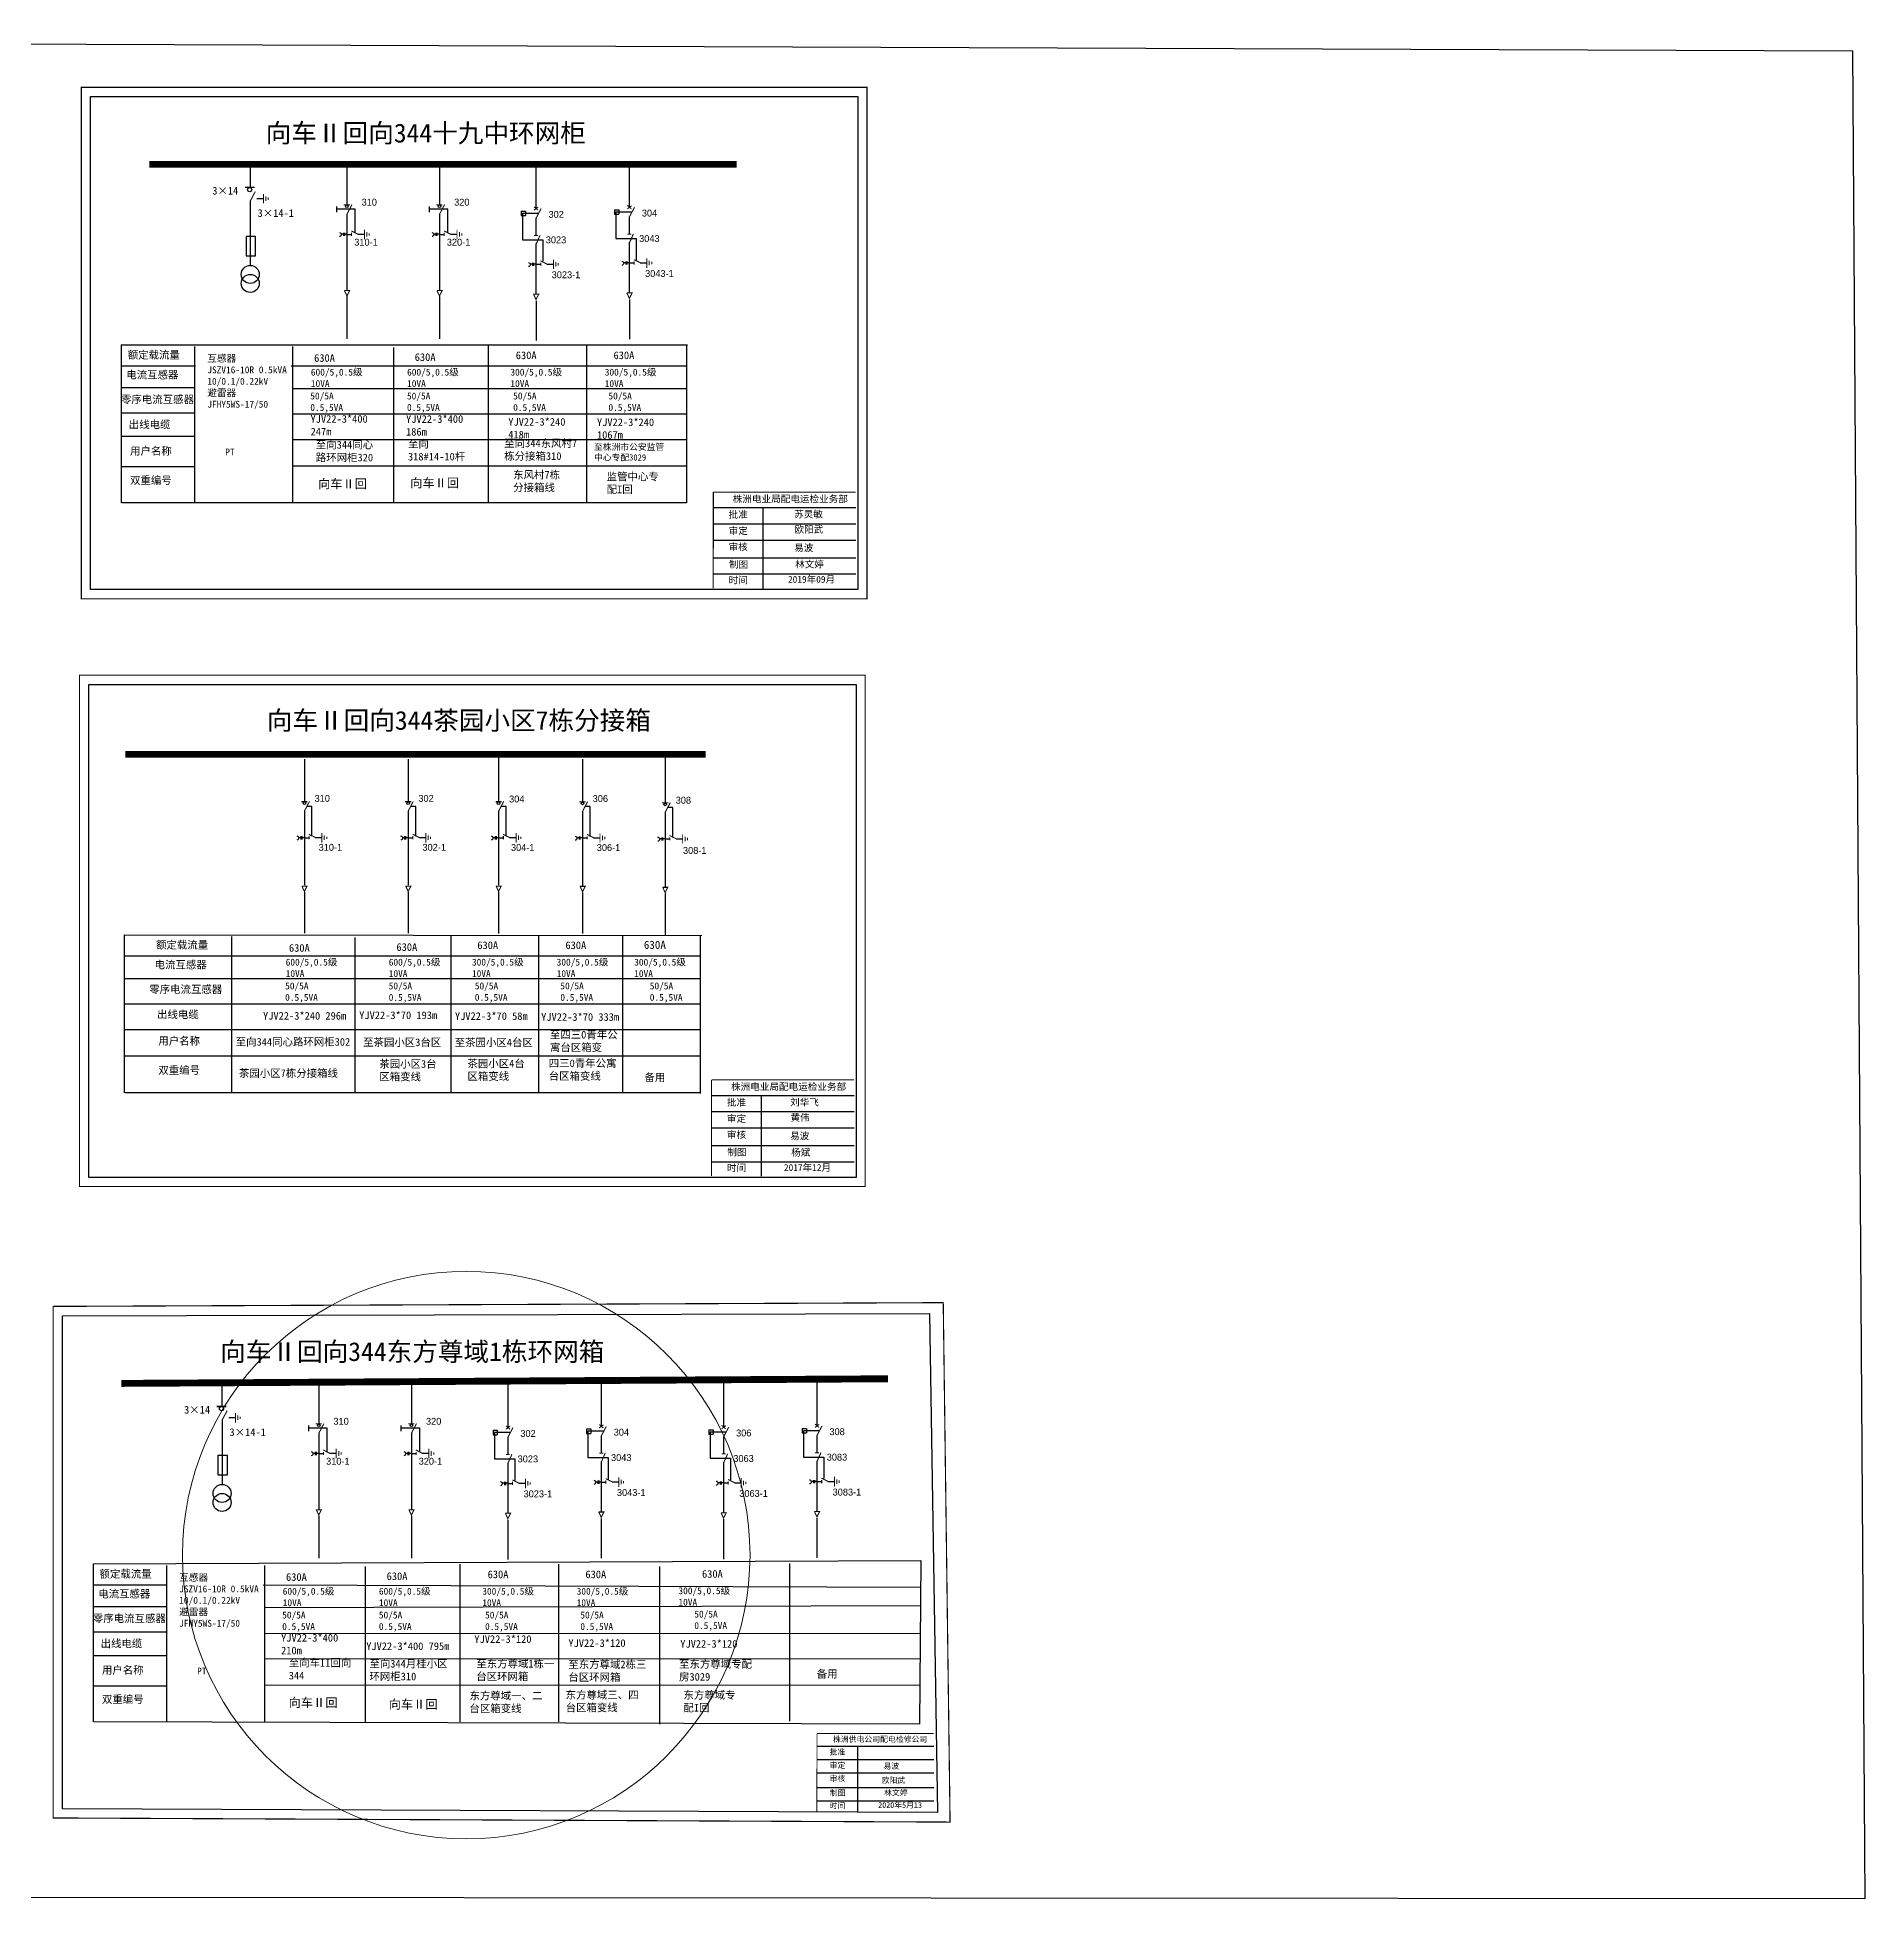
# Model space of a CAD drawing. Extents: x -194 to 379, y -192 to 105.
# Drawn here: x 87.2 to 379.1, y -192.3 to 105.1 of the extents above; entities that cross this region are included whole.
import ezdxf

# ---------------------------------------------------------------- set-up
doc = ezdxf.new("R2010")
doc.units = 0
doc.header["$LTSCALE"] = 0.774411
doc.linetypes.add('ACAD_ISO02W100', pattern=[15, 12, -3])
doc.linetypes.add('CENTER', pattern=[50.8, 31.75, -6.35, 6.35, -6.35])
doc.layers.get('0').update_dxf_attribs({"linetype": 'CONTINUOUS'})
doc.layers.add('2', color=7, linetype='CONTINUOUS')
doc.styles.add('hztxt_txtstyle_0.00_0_0', font='simkai.ttf')
doc.styles.add('hztxt_txtstyle_1.80_0_0', font='', dxfattribs={"height": 1.8, "bigfont": 'hztxt.shx'})
doc.styles.add('hztxt_txtstyle_2.70_0_0', font='simkai.ttf', dxfattribs={"height": 2.7})
doc.styles.add('KaiTi_txtstyle_1.00_0_0', font='simkai.ttf', dxfattribs={"height": 1})
doc.styles.add('KaiTi_txtstyle_1.22_0_0', font='simkai.ttf', dxfattribs={"height": 1.220356})
doc.styles.add('SimSun_txtstyle_1.09_0_0', font='', dxfattribs={"height": 1.0944})
doc.styles.add('SimSun_txtstyle_3.00_0_0', font='', dxfattribs={"height": 3})
doc.styles.get("Standard").update_dxf_attribs({"font": '', "height": 2.5})
doc.styles.add('字体', font='', dxfattribs={"height": 2.5})
doc.styles.get('hztxt_txtstyle_1.80_0_0').set_extended_font_data('hztxt')
doc.styles.get('SimSun_txtstyle_1.09_0_0').set_extended_font_data('SimSun')
doc.styles.get('SimSun_txtstyle_3.00_0_0').set_extended_font_data('SimSun')
doc.styles.get('Standard').set_extended_font_data('SimSun')
doc.styles.get('字体').set_extended_font_data('SimSun')

# ---------------------------------------------------------------- blocks, each defined once
blk = doc.blocks.new('JD')
for points in [[(-2, 0.2), (-2, -0.2), (2, 0.2), (2, -0.2)], [(1, -1.2), (1, -0.8), (-1, -1.2), (-1, -0.8)], [(-0.5, -1.8), (-0.5, -2.2), (0.5, -1.8), (0.5, -2.2)]]:
    blk.add_trace(points)

msp = doc.modelspace()

# ---------------------------------------------------------------- linework, layer by layer
for p, q in [((-194.22, 105.09), (377.11, 102.92)), ((377.11, 102.92), (379.07, -192.26)), ((121.17, 84.78), (121.17, 81.16)), ((136.64, 85.07), (136.64, 78.34)), ((151.43, 85.07), (151.43, 78.34)), ((166.84, 84.76), (166.84, 77.7)), ((181.75, 84.97), (181.75, 77.91)), ((121.19, 78.92), (121.19, 68.66)), ((122.27, 79.33), (123.31, 79.33)), ((164.5, 77.32), (165.16, 77.32)), ((164.5, 77.32), (164.5, 76.59)), ((165.16, 77.32), (165.16, 76.59)), ((179.41, 77.53), (180.07, 77.53)), ((179.41, 77.53), (179.41, 76.8)), ((180.07, 77.53), (180.07, 76.8)), ((136.64, 76.84), (136.64, 64.63)), ((151.43, 76.84), (151.43, 64.63)), ((164.5, 76.59), (165.16, 76.59)), ((166.84, 76.2), (166.84, 73.48)), ((179.41, 76.8), (180.07, 76.8)), ((181.75, 76.41), (181.75, 73.69)), ((136.64, 73.6), (137.4, 73.6)), ((138.39, 73.62), (139.43, 73.62)), ((151.43, 73.6), (152.19, 73.6)), ((153.18, 73.62), (154.22, 73.62)), ((166.84, 72.12), (166.84, 64.08)), ((181.75, 72.33), (181.75, 64.29)), ((166.84, 68.82), (167.6, 68.82)), ((168.59, 68.84), (169.63, 68.84)), ((181.75, 69.03), (182.51, 69.03)), ((183.51, 69.05), (184.54, 69.05)), ((112.44, 52.57), (100.66, 52.57)), ((112.39, 49.11), (100.62, 49.11)), ((112.39, 45.02), (100.62, 45.02)), ((112.35, 41.29), (100.57, 41.29)), ((112.39, 36.44), (100.62, 36.44)), ((129.85, -10.21), (129.85, -17)), ((146.43, -10.21), (146.43, -17)), ((160.87, -9.5), (160.87, -17)), ((174.27, -10.25), (174.27, -17.03)), ((187.47, -9.7), (187.47, -17.19)), ((129.85, -18.5), (129.85, -30.37)), ((146.43, -18.5), (146.43, -30.37)), ((160.87, -18.5), (160.87, -30.37)), ((174.27, -18.53), (174.27, -30.4)), ((187.47, -18.69), (187.47, -30.56)), ((129.85, -22.77), (130.61, -22.77)), ((131.6, -22.75), (132.64, -22.75)), ((146.43, -22.77), (147.19, -22.77)), ((148.18, -22.75), (149.22, -22.75)), ((160.87, -22.77), (161.63, -22.77)), ((162.62, -22.75), (163.65, -22.75)), ((174.27, -22.81), (175.03, -22.81)), ((176.02, -22.79), (177.06, -22.79)), ((187.47, -22.97), (188.23, -22.97)), ((189.22, -22.95), (190.26, -22.95)), ((116.68, -109.94), (116.68, -113.56)), ((132.15, -109.66), (132.15, -116.38)), ((146.94, -109.66), (146.94, -116.38)), ((162.35, -109.96), (162.35, -117.02)), ((177.26, -109.76), (177.26, -116.81)), ((196.8, -109.89), (196.8, -116.95)), ((211.71, -109.68), (211.71, -116.74)), ((116.7, -115.8), (116.7, -126.06)), ((117.78, -115.39), (118.81, -115.39)), ((132.15, -117.88), (132.15, -130.09)), ((146.94, -117.88), (146.94, -130.09)), ((160.01, -117.4), (160.66, -117.4)), ((160.01, -117.4), (160.01, -118.14)), ((160.01, -118.14), (160.66, -118.14)), ((160.66, -117.4), (160.66, -118.14)), ((162.35, -118.52), (162.35, -121.24)), ((174.92, -117.2), (175.58, -117.2)), ((174.92, -117.2), (174.92, -117.93)), ((174.92, -117.93), (175.58, -117.93)), ((175.58, -117.2), (175.58, -117.93)), ((177.26, -118.31), (177.26, -121.03)), ((194.46, -117.33), (195.12, -117.33)), ((194.46, -117.33), (194.46, -118.06)), ((194.46, -118.06), (195.12, -118.06)), ((195.12, -117.33), (195.12, -118.06)), ((196.8, -118.45), (196.8, -121.17)), ((209.37, -117.12), (209.37, -117.85)), ((209.37, -117.12), (210.03, -117.12)), ((209.37, -117.85), (210.03, -117.85)), ((210.03, -117.12), (210.03, -117.85)), ((211.71, -118.24), (211.71, -120.96)), ((132.15, -121.12), (132.91, -121.12)), ((133.9, -121.1), (134.94, -121.1)), ((146.94, -121.12), (147.7, -121.12)), ((148.69, -121.1), (149.72, -121.1)), ((162.35, -122.6), (162.35, -130.64)), ((177.26, -122.4), (177.26, -130.43)), ((196.8, -122.53), (196.8, -130.57)), ((211.71, -122.32), (211.71, -130.36)), ((162.35, -125.91), (163.11, -125.91)), ((164.1, -125.88), (165.14, -125.88)), ((177.26, -125.7), (178.02, -125.7)), ((179.01, -125.68), (180.05, -125.68)), ((196.8, -125.83), (197.56, -125.83)), ((198.55, -125.81), (199.59, -125.81)), ((211.71, -125.62), (212.47, -125.62)), ((213.47, -125.6), (214.5, -125.6)), ((107.95, -142.15), (96.17, -142.15)), ((107.9, -145.61), (96.13, -145.61)), ((107.9, -149.7), (96.13, -149.7)), ((107.86, -153.43), (96.08, -153.43)), ((107.9, -158.28), (96.12, -158.28)), ((379.07, -192.26), (-194.22, -191.91))]:
    msp.add_line(p, q)
at = {"linetype": 'ACAD_ISO02W100'}
for p, q in [((167.17, 76.94), (164.71, 76.94)), ((164.71, 76.94), (164.71, 72.75)), ((182.08, 77.15), (179.62, 77.15)), ((179.62, 77.15), (179.62, 72.95)), ((164.71, 72.75), (167.96, 72.75)), ((167.96, 72.75), (167.96, 69.29)), ((179.62, 72.95), (182.87, 72.95)), ((182.87, 72.95), (182.87, 69.5)), ((162.68, -117.79), (160.22, -117.79)), ((160.22, -117.79), (160.22, -121.98)), ((177.59, -117.58), (175.13, -117.58)), ((175.13, -117.58), (175.13, -121.77)), ((194.67, -117.71), (194.67, -121.9)), ((197.13, -117.71), (194.67, -117.71)), ((209.58, -117.5), (209.58, -121.7)), ((212.04, -117.5), (209.58, -117.5)), ((175.13, -121.77), (178.38, -121.77)), ((178.38, -121.77), (178.38, -125.23)), ((194.67, -121.9), (197.92, -121.9)), ((197.92, -121.9), (197.92, -125.36)), ((209.58, -121.7), (212.83, -121.7)), ((212.83, -121.7), (212.83, -125.15)), ((160.22, -121.98), (163.47, -121.98)), ((163.47, -121.98), (163.47, -125.43))]:
    msp.add_line(p, q, dxfattribs=at)
at = {"linetype": 'CENTER'}
for p, q in [((136.65, 63.65), (136.65, 56.9)), ((151.43, 63.65), (151.43, 56.9)), ((166.85, 63), (166.85, 56.66)), ((181.76, 63.21), (181.76, 56.87)), ((129.85, -31.49), (129.85, -38.02)), ((146.43, -31.49), (146.43, -38.02)), ((160.87, -31.49), (160.87, -38.09)), ((174.28, -31.53), (174.28, -38.06)), ((187.48, -31.69), (187.48, -38.29)), ((132.15, -131.08), (132.15, -137.83)), ((146.94, -131.08), (146.94, -137.83)), ((162.35, -131.72), (162.35, -138.06)), ((177.27, -131.51), (177.27, -137.85)), ((196.8, -131.65), (196.8, -137.99)), ((211.72, -131.44), (211.72, -137.78))]:
    msp.add_line(p, q, dxfattribs=at)
at = {"linetype": 'Continuous'}
for p, q in [((100.59, 55.96), (191.03, 55.96)), ((100.64, 30.72), (100.64, 55.96)), ((112.33, 55.69), (112.33, 30.73)), ((127.96, 55.69), (127.96, 30.73)), ((144.07, 55.52), (144.07, 30.74)), ((159.19, 55.91), (159.19, 30.73)), ((174.92, 55.91), (174.92, 30.73)), ((190.86, 55.89), (190.86, 30.71)), ((127.77, 52.59), (190.86, 52.59)), ((127.96, 48.96), (190.86, 48.96)), ((127.96, 44.91), (190.86, 44.91)), ((127.96, 40.81), (190.86, 40.81)), ((127.96, 36.64), (190.86, 36.64)), ((190.86, 30.72), (100.72, 30.72)), ((101.11, -38.27), (193.31, -38.37)), ((101.15, -63.51), (101.15, -38.27)), ((118.2, -38.55), (118.2, -63.51)), ((153.27, -38.32), (153.27, -63.5)), ((167.24, -38.32), (167.24, -63.5)), ((180.66, -38.34), (180.66, -63.52)), ((193.05, -38.42), (193.05, -63.61)), ((137.92, -38.71), (137.92, -63.49)), ((101.15, -41.64), (193.05, -41.64)), ((101.15, -45.27), (193.05, -45.27)), ((101.15, -49.32), (193.05, -49.32)), ((101.15, -53.42), (193.05, -53.42)), ((101.15, -57.6), (193.05, -57.6)), ((193.05, -63.51), (101.23, -63.51)), ((96.1, -138.76), (228.33, -138.25)), ((96.15, -164), (96.15, -138.76)), ((107.84, -139.03), (107.84, -163.99)), ((123.47, -139.03), (123.47, -163.99)), ((139.58, -139.2), (139.58, -163.98)), ((154.69, -138.81), (154.69, -163.99)), ((170.42, -138.81), (170.42, -163.99)), ((186.55, -139.18), (186.55, -164.36)), ((207.33, -138.73), (207.33, -163.91)), ((228.33, -138.25), (228.11, -164.39)), ((123.28, -142.13), (228.3, -142.5)), ((123.47, -145.76), (228.27, -145.4)), ((123.47, -149.81), (228.23, -149.87)), ((123.47, -153.91), (228.2, -153.89)), ((123.47, -158.08), (228.16, -158.14)), ((228.11, -164.39), (96.23, -164))]:
    msp.add_line(p, q, dxfattribs=at)
at = {"color": 7, "linetype": 'Continuous'}
for p, q in [((195.17, 29.95), (217.92, 29.95)), ((203.06, 29.95), (203.06, 17.02)), ((195.17, 27.36), (217.92, 27.36)), ((195.17, 24.76), (217.92, 24.76)), ((195.17, 21.94), (217.92, 21.94)), ((195.17, 19.35), (217.92, 19.35)), ((194.89, -63.93), (217.64, -63.93)), ((202.79, -63.93), (202.79, -76.86)), ((194.89, -66.52), (217.64, -66.52)), ((194.89, -69.11), (217.64, -69.11)), ((194.89, -71.94), (217.64, -71.94)), ((194.89, -74.53), (217.64, -74.53)), ((211.73, -167.9), (230.37, -167.9)), ((218.2, -167.9), (218.2, -178.5)), ((211.73, -170.03), (230.37, -170.03)), ((211.73, -172.15), (230.37, -172.15)), ((211.73, -174.47), (230.37, -174.47)), ((211.73, -176.59), (230.37, -176.59))]:
    msp.add_line(p, q, dxfattribs=at)
at = {"color": 7, "linetype": 'Continuous', "const_width": 0.182}
for points in [[(94.23, 97.08), (219.71, 97.08), (219.71, 15.38), (94.23, 15.38)], [(93.95, 3.2), (219.43, 3.2), (219.43, -78.5), (93.95, -78.5)], [(89.73, -97.64), (231.89, -97.04), (232.98, -180.01), (89.73, -179.35)]]:
    msp.add_lwpolyline(points, close=True, dxfattribs=at)
at = {"color": 7, "linetype": 'Continuous'}
for points in [[(95.7, 95.6), (218.23, 95.6), (218.23, 16.85), (95.7, 16.85)], [(95.43, 1.72), (217.96, 1.72), (217.96, -77.03), (95.43, -77.03)], [(91.21, -99.12), (229.72, -98.77), (230.99, -178.48), (91.21, -177.87)]]:
    msp.add_lwpolyline(points, close=True, dxfattribs=at)
for points, const_width in [([(105.1, 84.78), (198.91, 84.78)], 1.1), ([(120.35, 81.11), (121.89, 81.11)], 0.261), ([(121.19, 78.88), (122.01, 80.44)], 0.165), ([(136.15, 78.32), (137.13, 78.32)], 0.165), ([(136.64, 76.8), (137.46, 78.36)], 0.165), ([(150.94, 78.32), (151.91, 78.32)], 0.165), ([(151.43, 76.8), (152.25, 78.36)], 0.165), ([(166.53, 78), (167.18, 77.47)], 0.165), ([(166.53, 77.45), (167.2, 77.96)], 0.165), ([(166.84, 76.16), (167.67, 77.72)], 0.165), ([(181.45, 78.21), (182.09, 77.67)], 0.165), ([(181.44, 77.66), (182.11, 78.16)], 0.165), ([(181.75, 76.37), (182.58, 77.93)], 0.165), ([(137.36, 74.15), (138.46, 73.6)], 0.165), ([(137.4, 73.86), (137.4, 73.35)], 0.165), ([(152.15, 74.15), (153.24, 73.6)], 0.165), ([(152.19, 73.86), (152.19, 73.35)], 0.165), ([(166.55, 73.44), (167.16, 73.44)], 0.165), ([(166.81, 71.92), (167.5, 73.47)], 0.165), ([(181.46, 73.64), (182.07, 73.64)], 0.165), ([(181.72, 72.12), (182.41, 73.68)], 0.165), ([(167.56, 69.37), (168.66, 68.82)], 0.165), ([(167.6, 69.07), (167.6, 68.56)], 0.165), ([(182.47, 69.57), (183.57, 69.03)], 0.165), ([(182.51, 69.28), (182.51, 68.77)], 0.165), ([(136.24, 64.61), (137.07, 64.61), (136.65, 63.76), (136.25, 64.62)], 0.165), ([(151.02, 64.61), (151.86, 64.61), (151.43, 63.76), (151.03, 64.62)], 0.165), ([(166.44, 64.03), (167.28, 64.03), (166.85, 63.18), (166.45, 64.05)], 0.165), ([(181.35, 64.24), (182.19, 64.24), (181.76, 63.39), (181.36, 64.25)], 0.165), ([(101.24, -9.46), (193.96, -9.46)], 1.1), ([(129.36, -17.02), (130.34, -17.02)], 0.165), ([(129.85, -18.54), (130.67, -16.98)], 0.165), ([(145.94, -17.02), (146.91, -17.02)], 0.165), ([(146.43, -18.54), (147.25, -16.98)], 0.165), ([(160.38, -17.02), (161.35, -17.02)], 0.165), ([(160.87, -18.54), (161.69, -16.98)], 0.165), ([(173.79, -17.05), (174.76, -17.05)], 0.165), ([(174.27, -18.57), (175.1, -17.01)], 0.165), ([(186.99, -17.21), (187.96, -17.21)], 0.165), ([(187.47, -18.73), (188.29, -17.17)], 0.165), ([(130.57, -22.23), (131.67, -22.77)], 0.165), ([(130.61, -22.52), (130.61, -23.03)], 0.165), ([(147.15, -22.23), (148.24, -22.77)], 0.165), ([(147.19, -22.52), (147.19, -23.03)], 0.165), ([(161.58, -22.23), (162.68, -22.77)], 0.165), ([(161.63, -22.52), (161.63, -23.03)], 0.165), ([(174.99, -22.26), (176.09, -22.81)], 0.165), ([(175.03, -22.56), (175.03, -23.06)], 0.165), ([(188.19, -22.42), (189.29, -22.97)], 0.165), ([(188.23, -22.72), (188.23, -23.22)], 0.165), ([(129.45, -30.5), (130.28, -30.5), (129.85, -31.35), (129.46, -30.49)], 0.165), ([(146.02, -30.5), (146.86, -30.5), (146.43, -31.35), (146.03, -30.49)], 0.165), ([(160.46, -30.5), (161.3, -30.5), (160.87, -31.35), (160.47, -30.49)], 0.165), ([(173.87, -30.54), (174.71, -30.54), (174.28, -31.39), (173.88, -30.52)], 0.165), ([(187.07, -30.7), (187.9, -30.7), (187.48, -31.55), (187.08, -30.68)], 0.165), ([(100.61, -109.94), (223.08, -109.2)], 1.1), ([(115.85, -113.61), (117.4, -113.61)], 0.261), ([(116.7, -115.84), (117.52, -114.28)], 0.165), ([(131.66, -116.4), (132.63, -116.4)], 0.165), ([(132.15, -117.92), (132.97, -116.36)], 0.165), ([(146.45, -116.4), (147.42, -116.4)], 0.165), ([(146.94, -117.92), (147.76, -116.36)], 0.165), ([(162.04, -117.27), (162.71, -116.77)], 0.165), ([(162.04, -116.72), (162.69, -117.26)], 0.165), ([(162.35, -118.56), (163.17, -117)], 0.165), ([(176.95, -116.51), (177.6, -117.05)], 0.165), ([(176.95, -117.06), (177.62, -116.56)], 0.165), ([(177.26, -118.35), (178.09, -116.79)], 0.165), ([(196.49, -117.2), (197.16, -116.69)], 0.165), ([(196.49, -116.65), (197.14, -117.18)], 0.165), ([(196.8, -118.49), (197.62, -116.93)], 0.165), ([(211.41, -116.44), (212.05, -116.97)], 0.165), ([(211.4, -116.99), (212.07, -116.49)], 0.165), ([(211.71, -118.28), (212.54, -116.72)], 0.165), ([(132.87, -120.57), (133.96, -121.12)], 0.165), ([(132.91, -120.87), (132.91, -121.37)], 0.165), ([(147.65, -120.57), (148.75, -121.12)], 0.165), ([(147.7, -120.87), (147.7, -121.37)], 0.165), ([(162.05, -121.29), (162.66, -121.29)], 0.165), ([(162.32, -122.81), (163.01, -121.25)], 0.165), ([(176.97, -121.08), (177.58, -121.08)], 0.165), ([(177.23, -122.6), (177.92, -121.04)], 0.165), ([(196.5, -121.21), (197.12, -121.21)], 0.165), ([(196.77, -122.73), (197.46, -121.18)], 0.165), ([(211.42, -121.01), (212.03, -121.01)], 0.165), ([(211.68, -122.53), (212.37, -120.97)], 0.165), ([(163.07, -125.36), (164.17, -125.91)], 0.165), ([(163.11, -125.65), (163.11, -126.16)], 0.165), ([(177.98, -125.15), (179.08, -125.7)], 0.165), ([(178.02, -125.44), (178.02, -125.95)], 0.165), ([(197.52, -125.28), (198.62, -125.83)], 0.165), ([(197.56, -125.58), (197.56, -126.09)], 0.165), ([(212.43, -125.08), (213.53, -125.62)], 0.165), ([(212.47, -125.37), (212.47, -125.88)], 0.165), ([(131.74, -130.11), (132.58, -130.11), (132.15, -130.96), (131.75, -130.1)], 0.165), ([(146.53, -130.11), (147.37, -130.11), (146.94, -130.96), (146.54, -130.1)], 0.165), ([(161.94, -130.69), (162.78, -130.69), (162.35, -131.54), (161.95, -130.68)], 0.165), ([(176.86, -130.48), (177.7, -130.48), (177.27, -131.33), (176.87, -130.47)], 0.165), ([(196.4, -130.62), (197.23, -130.62), (196.8, -131.47), (196.41, -130.6)], 0.165), ([(211.31, -130.41), (212.15, -130.41), (211.72, -131.26), (211.32, -130.4)], 0.165)]:
    msp.add_lwpolyline(points, dxfattribs=dict(const_width=const_width))
for points in [[(134.98, 78.07), (134.98, 77.16)], [(149.77, 78.07), (149.77, 77.16)], [(120.54, 73.24), (120.54, 70.16), (122.06, 70.16), (122.06, 73.28), (120.54, 73.28)], [(136.09, 73.61), (135.74, 73.61)], [(136.09, 73.84), (136.09, 73.34)], [(136.24, 73.84), (136.24, 73.34)], [(136.64, 73.61), (136.24, 73.61)], [(150.87, 73.61), (150.53, 73.61)], [(150.87, 73.84), (150.87, 73.34)], [(151.03, 73.84), (151.03, 73.34)], [(151.43, 73.61), (151.03, 73.61)], [(166.29, 68.82), (165.94, 68.82)], [(166.29, 69.06), (166.29, 68.56)], [(166.44, 69.06), (166.44, 68.56)], [(166.84, 68.82), (166.44, 68.82)], [(181.2, 69.03), (180.85, 69.03)], [(181.2, 69.26), (181.2, 68.76)], [(181.35, 69.26), (181.35, 68.76)], [(181.75, 69.03), (181.35, 69.03)], [(129.3, -22.77), (128.95, -22.77)], [(129.3, -22.53), (129.3, -23.04)], [(129.45, -22.53), (129.45, -23.04)], [(129.85, -22.77), (129.45, -22.77)], [(145.87, -22.77), (145.53, -22.77)], [(145.87, -22.53), (145.87, -23.04)], [(146.03, -22.53), (146.03, -23.04)], [(146.43, -22.77), (146.03, -22.77)], [(160.31, -22.77), (159.96, -22.77)], [(160.31, -22.53), (160.31, -23.04)], [(160.47, -22.53), (160.47, -23.04)], [(160.86, -22.77), (160.47, -22.77)], [(173.72, -22.8), (173.37, -22.8)], [(173.72, -22.57), (173.72, -23.07)], [(173.87, -22.57), (173.87, -23.07)], [(174.27, -22.8), (173.87, -22.8)], [(186.92, -22.96), (186.57, -22.96)], [(186.92, -22.73), (186.92, -23.23)], [(187.07, -22.73), (187.07, -23.23)], [(187.47, -22.96), (187.07, -22.96)], [(130.49, -116.65), (130.49, -117.57)], [(145.27, -116.65), (145.27, -117.57)], [(116.05, -121.48), (116.05, -124.56), (117.57, -124.56), (117.57, -121.45), (116.05, -121.45)], [(131.59, -121.11), (131.25, -121.11)], [(131.59, -120.88), (131.59, -121.38)], [(131.75, -120.88), (131.75, -121.38)], [(132.15, -121.11), (131.75, -121.11)], [(146.38, -121.11), (146.03, -121.11)], [(146.38, -120.88), (146.38, -121.38)], [(146.54, -120.88), (146.54, -121.38)], [(146.93, -121.11), (146.54, -121.11)], [(161.8, -125.9), (161.45, -125.9)], [(161.8, -125.67), (161.8, -126.17)], [(161.95, -125.67), (161.95, -126.17)], [(162.35, -125.9), (161.95, -125.9)], [(176.71, -125.69), (176.36, -125.69)], [(176.71, -125.46), (176.71, -125.96)], [(176.86, -125.46), (176.86, -125.96)], [(177.26, -125.69), (176.86, -125.69)], [(196.25, -125.82), (195.9, -125.82)], [(196.25, -125.59), (196.25, -126.09)], [(196.4, -125.59), (196.4, -126.09)], [(196.8, -125.82), (196.4, -125.82)], [(211.16, -125.62), (210.81, -125.62)], [(211.16, -125.38), (211.16, -125.89)], [(211.31, -125.38), (211.31, -125.89)], [(211.71, -125.62), (211.31, -125.62)]]:
    msp.add_lwpolyline(points)
at = {"linetype": 'ACAD_ISO02W100'}
for points in [[(137.99, 73.86), (137.99, 77.61), (134.98, 77.61)], [(152.78, 73.86), (152.78, 77.61), (149.77, 77.61)], [(131.07, -22.53), (131.07, -17.78), (130.25, -17.78)], [(147.65, -22.53), (147.65, -17.78), (146.83, -17.78)], [(162.09, -22.53), (162.09, -17.78), (161.27, -17.78)], [(175.5, -22.56), (175.5, -17.81), (174.67, -17.81)], [(188.7, -22.72), (188.7, -17.97), (187.87, -17.97)], [(133.5, -120.86), (133.5, -117.11), (130.49, -117.11)], [(148.29, -120.86), (148.29, -117.11), (145.27, -117.11)]]:
    msp.add_lwpolyline(points, dxfattribs=at)
for points in [[(135.44, 73.89, -0.877934), (135.46, 73.23)], [(150.23, 73.89, -0.877934), (150.24, 73.23)], [(165.65, 69.11, -0.877934), (165.66, 68.44)], [(180.56, 69.32, -0.877934), (180.57, 68.65)], [(128.65, -22.48, -0.877934), (128.67, -23.15)], [(145.23, -22.48, -0.877934), (145.24, -23.15)], [(159.67, -22.48, -0.877934), (159.68, -23.15)], [(173.08, -22.52, -0.877934), (173.09, -23.19)], [(186.27, -22.68, -0.877934), (186.29, -23.35)], [(130.95, -120.83, -0.877934), (130.96, -121.5)], [(145.74, -120.83, -0.877934), (145.75, -121.5)], [(161.15, -125.61, -0.877934), (161.17, -126.28)], [(176.07, -125.41, -0.877934), (176.08, -126.07)], [(195.6, -125.54, -0.877934), (195.62, -126.21)], [(210.52, -125.33, -0.877934), (210.53, -126)]]:
    msp.add_lwpolyline(points, format="xyb")
at = {"color": 7, "linetype": 'Continuous'}
for points, const_width in [([(195.17, 32.43), (195.15, 17.06)], 0.182), ([(195.17, 32.43), (217.92, 32.43)], 0.182), ([(194.89, -61.45), (194.88, -76.82)], 0.182), ([(194.89, -61.45), (217.64, -61.45)], 0.182), ([(211.73, -165.87), (211.71, -178.46)], 0.149), ([(211.73, -165.87), (230.37, -165.87)], 0.149)]:
    msp.add_lwpolyline(points, dxfattribs=dict(at, const_width=const_width))
for centre, radius in [((121.12, 80.74), 0.335), ((136.64, 78.09), 0.211), ((151.43, 78.09), 0.211), ((129.85, -17.25), 0.211), ((146.43, -17.25), 0.211), ((160.87, -17.25), 0.211), ((174.27, -17.29), 0.211), ((187.47, -17.45), 0.211), ((116.62, -113.98), 0.335), ((132.15, -116.63), 0.211), ((146.94, -116.63), 0.211)]:
    msp.add_circle(centre, radius)
at = {"color": 20, "linetype": 'Continuous', "lineweight": 0, "ltscale": 1.148914, "true_color": 0xef4810}
msp.add_circle((155.71, -137.36), 45.32, dxfattribs=at)
at = {"layer": '2', "color": 0}
for centre in [(121.2, 67.2), (121.2, 65.76), (116.71, -127.52), (116.71, -128.96)]:
    msp.add_circle(centre, 1.44, dxfattribs=at)

# ---------------------------------------------------------------- block references
at = {"zscale": 0.3844120780054647, "rotation": 90}
for p, xscale, yscale in [((123.32, 79.3), 0.3844120780053801, 0.3844120780053801), ((139.44, 73.59), 0.3844120780053801, 0.3844120780053801), ((154.23, 73.59), 0.3844120780053801, 0.3844120780053801), ((169.64, 68.81), 0.3844120780053801, 0.3844120780053801), ((184.56, 69.02), 0.3844120780053801, 0.3844120780053801), ((132.65, -22.78), 0.3844120780054396, 0.3844120780054396), ((149.23, -22.78), 0.3844120780054396, 0.3844120780054396), ((163.67, -22.78), 0.3844120780054396, 0.3844120780054396), ((177.07, -22.82), 0.3844120780054396, 0.3844120780054396), ((190.27, -22.98), 0.3844120780054396, 0.3844120780054396), ((118.83, -115.42), 0.3844120780053801, 0.3844120780053801), ((134.95, -121.13), 0.3844120780053801, 0.3844120780053801), ((149.74, -121.13), 0.3844120780053801, 0.3844120780053801), ((214.52, -125.63), 0.3844120780053801, 0.3844120780053801), ((165.15, -125.91), 0.3844120780053801, 0.3844120780053801), ((180.06, -125.7), 0.3844120780053801, 0.3844120780053801), ((199.6, -125.84), 0.3844120780053801, 0.3844120780053801)]:
    msp.add_blockref('JD', p, dxfattribs=dict(at, xscale=xscale, yscale=yscale))

# ---------------------------------------------------------------- texts
at = {"linetype": 'Continuous', "style": 'hztxt_txtstyle_2.70_0_0'}
for s, p in [('3×14', (115.14, 79.96)), ('3×14-1', (122.38, 76.39)), ('3×14', (110.64, -114.76)), ('3×14-1', (117.89, -118.34))]:
    msp.add_text(s, height=1.22, dxfattribs=at).set_placement(p)
at = {"style": 'hztxt_txtstyle_1.80_0_0'}
for s, p in [('310', (138.99, 78.19)), ('320', (153.77, 78.19)), ('302', (168.84, 76.24)), ('304', (183.75, 76.45)), ('310-1', (137.82, 71.8)), ('320-1', (152.6, 71.8)), ('3023', (168.41, 72.17)), ('3043', (183.32, 72.38)), ('3023-1', (169.35, 66.59)), ('3043-1', (184.27, 66.8)), ('310', (131.48, -17.04)), ('302', (148.06, -17.04)), ('304', (162.55, -17.14)), ('306', (175.9, -17.08)), ('308', (189.16, -17.33)), ('310-1', (132.13, -24.86)), ('302-1', (148.71, -24.86)), ('304-1', (162.85, -24.89)), ('306-1', (176.55, -24.9)), ('308-1', (190.32, -25.36)), ('310', (134.49, -116.54)), ('320', (149.28, -116.54)), ('302', (164.35, -118.48)), ('304', (179.26, -118.28)), ('306', (198.8, -118.41)), ('308', (213.71, -118.2)), ('310-1', (133.32, -122.92)), ('320-1', (148.11, -122.92)), ('3023', (163.91, -122.55)), ('3043', (178.83, -122.34)), ('3063', (198.36, -122.48)), ('3083', (213.28, -122.27)), ('3023-1', (164.86, -128.13)), ('3043-1', (179.77, -127.92)), ('3063-1', (199.31, -128.06)), ('3083-1', (214.22, -127.85))]:
    msp.add_text(s, height=1.098, dxfattribs=at).set_placement(p)
at = {"color": 1, "linetype": 'Continuous', "insert": (123.68, 91.28), "char_height": 3, "width": 80.4201, "attachment_point": 1, "style": '字体'}
msp.add_mtext('{\\C0;向车Ⅱ回向344十九中环网柜}', dxfattribs=at)
at = {"linetype": 'Continuous', "attachment_point": 1}
for s, insert, char_height, width, style in [('{\\fSimSun|b0|i0|c134|p2;额定载流量}', (101.64, 54.96), 1.2204, 19.6738, 'hztxt_txtstyle_2.70_0_0'), ('\\A1;{\\fSimSun|b0|i0|c134|p2;互感器\\PJSZV16-10R 0.5kVA\\P10/0.1/0.22kV\\P避雷器\\PJFHY5WS-17/50}', (114.35, 54.34), 1.0983, 20.2524, 'hztxt_txtstyle_2.70_0_0'), ('{\\fSimSun|b0|i0|c134|p2;630A}', (131.41, 54.46), 1.2204, 19.6738, 'hztxt_txtstyle_2.70_0_0'), ('{\\fSimSun|b0|i0|c134|p2;630A}', (147.48, 54.6), 1.2204, 19.6738, 'hztxt_txtstyle_2.70_0_0'), ('{\\fSimSun|b0|i0|c134|p2;630A}', (163.62, 54.89), 1.2204, 19.6738, 'hztxt_txtstyle_2.70_0_0'), ('{\\fSimSun|b0|i0|c134|p2;630A}', (179.23, 54.89), 1.2204, 19.6738, 'hztxt_txtstyle_2.70_0_0'), ('{\\fSimSun|b0|i0|c134|p2;电流互感器}', (101.42, 51.78), 1.2204, 19.6738, 'hztxt_txtstyle_2.70_0_0'), ('\\A1;{\\fSimSun|b0|i0|c134|p2;600/5,0.5级\\P10VA}', (130.89, 52.14), 1.0983, 20.2524, 'hztxt_txtstyle_2.70_0_0'), ('\\A1;{\\fSimSun|b0|i0|c134|p2;600/5,0.5级\\P10VA}', (146.26, 52.14), 1.0983, 20.2524, 'hztxt_txtstyle_2.70_0_0'), ('\\A1;{\\fSimSun|b0|i0|c134|p2;300/5,0.5级\\P10VA}', (162.76, 52.14), 1.0983, 20.2524, 'hztxt_txtstyle_2.70_0_0'), ('\\A1;{\\fSimSun|b0|i0|c134|p2;300/5,0.5级\\P10VA}', (177.83, 52.14), 1.0983, 20.2524, 'hztxt_txtstyle_2.70_0_0'), ('{\\fSimSun|b0|i0|c134|p2;零序电流互感器}', (100.56, 47.85), 1.2204, 19.6738, 'hztxt_txtstyle_2.70_0_0'), ('{\\fSimSun|b0|i0|c134|p2;50/5A\\P0.5,5VA}', (130.8, 48.33), 1.0983, 19.6738, 'hztxt_txtstyle_2.70_0_0'), ('{\\fSimSun|b0|i0|c134|p2;50/5A\\P0.5,5VA}', (146.24, 48.33), 1.0983, 19.6738, 'hztxt_txtstyle_2.70_0_0'), ('{\\fSimSun|b0|i0|c134|p2;50/5A\\P0.5,5VA}', (163.2, 48.33), 1.0983, 19.6738, 'hztxt_txtstyle_2.70_0_0'), ('{\\fSimSun|b0|i0|c134|p2;50/5A\\P0.5,5VA}', (178.42, 48.33), 1.0983, 19.6738, 'hztxt_txtstyle_2.70_0_0'), ('YJV22-3*400\\P247m', (130.84, 44.73), 1.2204, 19.6738, 'hztxt_txtstyle_2.70_0_0'), ('YJV22-3*400\\P186m', (146.09, 44.71), 1.2204, 19.6738, 'hztxt_txtstyle_2.70_0_0'), ('{\\fSimSun|b0|i0|c134|p2;出线电缆}', (101.8, 43.84), 1.2204, 19.6738, 'hztxt_txtstyle_2.70_0_0'), ('YJV22-3*240\\P418m', (162.42, 44.26), 1.2204, 19.6738, 'hztxt_txtstyle_2.70_0_0'), ('YJV22-3*240\\P1067m', (176.58, 44.2), 1.2204, 19.6738, 'KaiTi_txtstyle_1.22_0_0'), ('{\\fSimSun|b0|i0|c134|p2;用户名称}', (102.01, 39.61), 1.2204, 19.6738, 'hztxt_txtstyle_2.70_0_0'), ('{\\fSimSun|b0|i0|c134|p2;PT}', (117.22, 39.39), 1.1026, 8.5785, 'hztxt_txtstyle_0.00_0_0'), ('{\\fSimSun|b0|i0|c134|p2;至向344同心路环网柜320}', (131.68, 40.6), 1.2204, 10.5639, 'hztxt_txtstyle_2.70_0_0'), ('{\\fSimSun|b0|i0|c134|p2;至向318#14-10杆}', (146.4, 40.74), 1.2204, 10.5639, 'hztxt_txtstyle_2.70_0_0'), ('{\\fSimSun|b0|i0|c134|p2;至向344东风村7栋分接箱310}', (161.77, 40.83), 1.2204, 11.8785, 'hztxt_txtstyle_2.70_0_0'), ('{\\fSimSun|b0|i0|c134|p2;至株洲市公安监管中心专配3029}', (176.12, 40.14), 1, 11.8785, 'KaiTi_txtstyle_1.00_0_0'), ('{\\fSimSun|b0|i0|c134|p2;东风村7栋分接箱线}', (163.2, 35.81), 1.2204, 8.227, 'hztxt_txtstyle_2.70_0_0'), ('{\\fSimSun|b0|i0|c134|p2;监管中心专配I回}', (178.13, 35.51), 1.2204, 9.4091, 'KaiTi_txtstyle_1.22_0_0'), ('{\\fSimSun|b0|i0|c134|p2;双重编号}', (102.01, 34.93), 1.2204, 19.6738, 'hztxt_txtstyle_2.70_0_0'), ('{\\fSimSun|b0|i0|c134|p2;额定载流量}', (106.16, -39.28), 1.2204, 19.6738, 'hztxt_txtstyle_2.70_0_0'), ('{\\fSimSun|b0|i0|c134|p2;630A}', (127.39, -39.77), 1.2204, 19.6738, 'hztxt_txtstyle_2.70_0_0'), ('{\\fSimSun|b0|i0|c134|p2;630A}', (144.56, -39.63), 1.2204, 19.6738, 'hztxt_txtstyle_2.70_0_0'), ('{\\fSimSun|b0|i0|c134|p2;630A}', (157.48, -39.34), 1.2204, 19.6738, 'hztxt_txtstyle_2.70_0_0'), ('{\\fSimSun|b0|i0|c134|p2;630A}', (171.55, -39.34), 1.2204, 19.6738, 'hztxt_txtstyle_2.70_0_0'), ('{\\fSimSun|b0|i0|c134|p2;630A}', (184.07, -39.24), 1.2933, 10.3994, 'hztxt_txtstyle_0.00_0_0'), ('{\\fSimSun|b0|i0|c134|p2;电流互感器}', (105.94, -42.45), 1.2204, 19.6738, 'hztxt_txtstyle_2.70_0_0'), ('\\A1;{\\fSimSun|b0|i0|c134|p2;600/5,0.5级\\P10VA}', (126.87, -42.1), 1.0983, 20.2524, 'hztxt_txtstyle_2.70_0_0'), ('\\A1;{\\fSimSun|b0|i0|c134|p2;600/5,0.5级\\P10VA}', (143.33, -42.1), 1.0983, 20.2524, 'hztxt_txtstyle_2.70_0_0'), ('\\A1;{\\fSimSun|b0|i0|c134|p2;300/5,0.5级\\P10VA}', (156.62, -42.1), 1.0983, 20.2524, 'hztxt_txtstyle_2.70_0_0'), ('\\A1;{\\fSimSun|b0|i0|c134|p2;300/5,0.5级\\P10VA}', (170.15, -42.1), 1.0983, 20.2524, 'hztxt_txtstyle_2.70_0_0'), ('\\A1;{\\fSimSun|b0|i0|c134|p2;300/5,0.5级\\P10VA}', (182.53, -42.1), 1.0983, 20.2524, 'hztxt_txtstyle_2.70_0_0'), ('{\\fSimSun|b0|i0|c134|p2;零序电流互感器}', (105.08, -46.38), 1.2204, 19.6738, 'hztxt_txtstyle_2.70_0_0'), ('{\\fSimSun|b0|i0|c134|p2;50/5A\\P0.5,5VA}', (126.78, -45.9), 1.0983, 19.6738, 'hztxt_txtstyle_2.70_0_0'), ('{\\fSimSun|b0|i0|c134|p2;50/5A\\P0.5,5VA}', (143.32, -45.9), 1.0983, 19.6738, 'hztxt_txtstyle_2.70_0_0'), ('{\\fSimSun|b0|i0|c134|p2;50/5A\\P0.5,5VA}', (157.07, -45.9), 1.0983, 19.6738, 'hztxt_txtstyle_2.70_0_0'), ('{\\fSimSun|b0|i0|c134|p2;50/5A\\P0.5,5VA}', (170.74, -45.9), 1.0983, 19.6738, 'hztxt_txtstyle_2.70_0_0'), ('{\\fSimSun|b0|i0|c134|p2;50/5A\\P0.5,5VA}', (185.02, -45.9), 1.0983, 19.6738, 'hztxt_txtstyle_2.70_0_0'), ('{\\fSimSun|b0|i0|c134|p2;出线电缆}', (106.32, -50.39), 1.2204, 19.6738, 'hztxt_txtstyle_2.70_0_0'), ('{\\fSimSun|b0|i0|c134|p2;YJV22-3*240 296m}', (123.25, -50.61), 1.2204, 19.6738, 'hztxt_txtstyle_2.70_0_0'), ('{\\fSimSun|b0|i0|c134|p2;YJV22-3*70 193m}', (138.61, -50.52), 1.2204, 19.6738, 'hztxt_txtstyle_2.70_0_0'), ('{\\fSimSun|b0|i0|c134|p2;YJV22-3*70 58m}', (153.9, -50.66), 1.2204, 19.6738, 'hztxt_txtstyle_2.70_0_0'), ('{\\fSimSun|b0|i0|c134|p2;YJV22-3*70 333m}', (167.67, -50.8), 1.2204, 19.6738, 'hztxt_txtstyle_2.70_0_0'), ('{\\fSimSun|b0|i0|c134|p2;至四三0青年公寓台区箱变}', (169.07, -53.63), 1.2204, 10.9298, 'hztxt_txtstyle_2.70_0_0'), ('{\\fSimSun|b0|i0|c134|p2;用户名称}', (106.53, -54.62), 1.2204, 19.6738, 'hztxt_txtstyle_2.70_0_0'), ('{\\fSimSun|b0|i0|c134|p2;至向344同心路环网柜302}', (118.88, -54.77), 1.2204, 19.1537, 'hztxt_txtstyle_2.70_0_0'), ('{\\fSimSun|b0|i0|c134|p2;至茶园小区3台区}', (139.23, -54.84), 1.2204, 19.1537, 'hztxt_txtstyle_2.70_0_0'), ('{\\fSimSun|b0|i0|c134|p2;至茶园小区4台区}', (153.86, -54.87), 1.2204, 19.1537, 'hztxt_txtstyle_2.70_0_0'), ('{\\fSimSun|b0|i0|c134|p2;双重编号}', (106.53, -59.3), 1.2204, 19.6738, 'hztxt_txtstyle_2.70_0_0'), ('{\\fSimSun|b0|i0|c134|p2;茶园小区3台区箱变线}', (141.82, -58.3), 1.2204, 9.2159, 'hztxt_txtstyle_2.70_0_0'), ('{\\fSimSun|b0|i0|c134|p2;茶园小区4台区箱变线}', (155.9, -58.23), 1.2204, 9.5282, 'hztxt_txtstyle_2.70_0_0'), ('{\\fSimSun|b0|i0|c134|p2;四三0青年公寓台区箱变线}', (168.88, -58.19), 1.2204, 10.9298, 'hztxt_txtstyle_2.70_0_0'), ('{\\fSimSun|b0|i0|c134|p2;茶园小区7栋分接箱线}', (119.4, -59.78), 1.2204, 17.707, 'hztxt_txtstyle_2.70_0_0'), ('{\\fSimSun|b0|i0|c134|p2;备用}', (184.17, -60.44), 1.2204, 19.6738, 'hztxt_txtstyle_2.70_0_0'), ('{\\fSimSun|b0|i0|c134|p2;额定载流量}', (97.14, -139.76), 1.2204, 19.6738, 'hztxt_txtstyle_2.70_0_0'), ('\\A1;{\\fSimSun|b0|i0|c134|p2;互感器\\PJSZV16-10R 0.5kVA\\P10/0.1/0.22kV\\P避雷器\\PJFHY5WS-17/50}', (109.86, -140.38), 1.0983, 20.2524, 'hztxt_txtstyle_2.70_0_0'), ('\\A1;{\\fSimSun|b0|i0|c134|p2;600/5,0.5级\\P10VA}', (126.4, -142.59), 1.0983, 20.2524, 'hztxt_txtstyle_2.70_0_0'), ('{\\fSimSun|b0|i0|c134|p2;630A}', (126.92, -140.26), 1.2204, 19.6738, 'hztxt_txtstyle_2.70_0_0'), ('\\A1;{\\fSimSun|b0|i0|c134|p2;600/5,0.5级\\P10VA}', (141.76, -142.59), 1.0983, 20.2524, 'hztxt_txtstyle_2.70_0_0'), ('{\\fSimSun|b0|i0|c134|p2;630A}', (142.99, -140.12), 1.2204, 19.6738, 'hztxt_txtstyle_2.70_0_0'), ('\\A1;{\\fSimSun|b0|i0|c134|p2;300/5,0.5级\\P10VA}', (158.27, -142.59), 1.0983, 20.2524, 'hztxt_txtstyle_2.70_0_0'), ('{\\fSimSun|b0|i0|c134|p2;630A}', (159.12, -139.83), 1.2204, 19.6738, 'hztxt_txtstyle_2.70_0_0'), ('\\A1;{\\fSimSun|b0|i0|c134|p2;300/5,0.5级\\P10VA}', (173.34, -142.59), 1.0983, 20.2524, 'hztxt_txtstyle_2.70_0_0'), ('{\\fSimSun|b0|i0|c134|p2;630A}', (174.74, -139.83), 1.2204, 19.6738, 'hztxt_txtstyle_2.70_0_0'), ('\\A1;{\\fSimSun|b0|i0|c134|p2;300/5,0.5级\\P10VA}', (189.6, -142.51), 1.0983, 20.2524, 'hztxt_txtstyle_2.70_0_0'), ('{\\fSimSun|b0|i0|c134|p2;630A}', (193.36, -139.76), 1.2204, 19.6738, 'hztxt_txtstyle_2.70_0_0'), ('{\\fSimSun|b0|i0|c134|p2;电流互感器}', (96.93, -142.94), 1.2204, 19.6738, 'hztxt_txtstyle_2.70_0_0'), ('{\\fSimSun|b0|i0|c134|p2;零序电流互感器}', (96.07, -146.87), 1.2204, 19.6738, 'hztxt_txtstyle_2.70_0_0'), ('{\\fSimSun|b0|i0|c134|p2;50/5A\\P0.5,5VA}', (126.31, -146.39), 1.0983, 19.6738, 'hztxt_txtstyle_2.70_0_0'), ('{\\fSimSun|b0|i0|c134|p2;50/5A\\P0.5,5VA}', (141.75, -146.39), 1.0983, 19.6738, 'hztxt_txtstyle_2.70_0_0'), ('{\\fSimSun|b0|i0|c134|p2;50/5A\\P0.5,5VA}', (158.71, -146.39), 1.0983, 19.6738, 'hztxt_txtstyle_2.70_0_0'), ('{\\fSimSun|b0|i0|c134|p2;50/5A\\P0.5,5VA}', (173.93, -146.39), 1.0983, 19.6738, 'hztxt_txtstyle_2.70_0_0'), ('{\\fSimSun|b0|i0|c134|p2;50/5A\\P0.5,5VA}', (192.13, -146.24), 1.0983, 19.6738, 'hztxt_txtstyle_2.70_0_0'), ('{\\fSimSun|b0|i0|c134|p2;出线电缆}', (97.31, -150.88), 1.2204, 19.6738, 'hztxt_txtstyle_2.70_0_0'), ('YJV22-3*400\\P210m', (126.13, -149.96), 1.2204, 19.6738, 'KaiTi_txtstyle_1.22_0_0'), ('YJV22-3*400 795m', (139.73, -151.3), 1.2204, 19.6738, 'KaiTi_txtstyle_1.22_0_0'), ('YJV22-3*120', (157, -150.17), 1.2204, 19.6738, 'KaiTi_txtstyle_1.22_0_0'), ('YJV22-3*120', (172.02, -150.81), 1.2204, 19.6738, 'KaiTi_txtstyle_1.22_0_0'), ('YJV22-3*120', (189.89, -150.93), 1.2204, 19.6738, 'KaiTi_txtstyle_1.22_0_0'), ('至向车II回向344', (127.36, -153.96), 1.22, 10.5639, 'KaiTi_txtstyle_1.22_0_0'), ('至向344月桂小区环网柜310', (140.24, -154.1), 1.2204, 14.0756, 'KaiTi_txtstyle_1.22_0_0'), ('至东方尊域1栋一台区环网箱', (157.31, -154.1), 1.2204, 12.5401, 'KaiTi_txtstyle_1.22_0_0'), ('至东方尊域2栋三台区环网箱', (172.01, -154.22), 1.2204, 12.5401, 'KaiTi_txtstyle_1.22_0_0'), ('至东方尊域专配房3029', (189.69, -154.16), 1.2204, 12.5401, 'KaiTi_txtstyle_1.22_0_0'), ('{\\fSimSun|b0|i0|c134|p2;用户名称}', (97.52, -155.11), 1.2204, 19.6738, 'hztxt_txtstyle_2.70_0_0'), ('{\\fSimSun|b0|i0|c134|p2;PT}', (112.73, -155.33), 1.1026, 8.5785, 'hztxt_txtstyle_0.00_0_0'), ('备用', (211.68, -155.73), 1.22, 19.6738, 'KaiTi_txtstyle_1.22_0_0'), ('{\\fSimSun|b0|i0|c134|p2;双重编号}', (97.52, -159.79), 1.2204, 19.6738, 'hztxt_txtstyle_2.70_0_0'), ('东方尊域一、二台区箱变线', (156.22, -159.21), 1.2204, 11.7871, 'KaiTi_txtstyle_1.22_0_0'), ('东方尊域三、四台区箱变线', (171.58, -159.08), 1.2204, 13.2479, 'KaiTi_txtstyle_1.22_0_0'), ('东方尊域专配I回', (190.39, -159.1), 1.22, 9.213, 'KaiTi_txtstyle_1.22_0_0')]:
    msp.add_mtext(s, dxfattribs=dict(at, insert=insert, char_height=char_height, width=width, style=style))
at = {"char_height": 1.43, "width": 17.776, "attachment_point": 1}
for insert in [(132.04, 34.48), (146.76, 34.62), (127.34, -160.2), (143.32, -160.47)]:
    msp.add_mtext('向车Ⅱ回', dxfattribs=dict(at, insert=insert))
at = {"color": 7, "linetype": 'Continuous', "attachment_point": 1}
for s, insert, char_height, width, style in [('株洲电业局配电运检业务部', (198.27, 31.88), 1.0944, 29.9201, '字体'), ('{\\fKaiTi_GB2312|b0|i0|c134|p49;批准}', (197.61, 29.38), 1.0944, 8.5588, '字体'), ('\\f\uffbfﾬￌﾣﾤ_GB2312|b0|i0|c134|p49;审定', (197.61, 26.79), 1.0944, 8.5588, '字体'), ('苏灵敏', (208.08, 29.45), 1.094, 8.5588, '字体'), ('欧阳武', (208.13, 27.02), 1.094, 8.5588, '字体'), ('\\f\uffbfﾬￌﾣﾤ_GB2312|b0|i0|c134|p49;审核', (197.61, 24.21), 1.0944, 8.5588, '字体'), ('易波', (208.08, 24.08), 1.094, 8.5588, '字体'), ('\\f\uffbfﾬￌﾣﾤ_GB2312|b0|i0|c134|p49;制图', (197.67, 21.43), 1.0944, 8.5588, '字体'), ('林文婷', (208.24, 21.45), 1.094, 8.5588, 'SimSun_txtstyle_1.09_0_0'), ('\\f\uffbfﾬￌﾣﾤ_GB2312|b0|i0|c134|p49;时间', (197.61, 18.92), 1.0944, 8.5588, '字体'), ('2019年09月', (207.09, 19.04), 1.094, 16.0081, 'SimSun_txtstyle_1.09_0_0'), ('{\\C0;向车Ⅱ回向344茶园小区7栋分接箱}', (123.85, -2.53), 3, 80.4201, '字体'), ('株洲电业局配电运检业务部', (198, -62), 1.0944, 29.9201, '字体'), ('{\\fKaiTi_GB2312|b0|i0|c134|p49;批准}', (197.34, -64.5), 1.0944, 8.5588, '字体'), ('刘华飞', (207.43, -64.49), 1.094, 8.5588, '字体'), ('\\f\uffbfﾬￌﾣﾤ_GB2312|b0|i0|c134|p49;审定', (197.34, -67.09), 1.0944, 8.5588, '字体'), ('黄伟', (207.49, -66.93), 1.094, 8.5588, '字体'), ('\\f\uffbfﾬￌﾣﾤ_GB2312|b0|i0|c134|p49;审核', (197.34, -69.67), 1.0944, 8.5588, '字体'), ('易波', (207.43, -69.87), 1.094, 8.5588, '字体'), ('\\f\uffbfﾬￌﾣﾤ_GB2312|b0|i0|c134|p49;制图', (197.4, -72.45), 1.0944, 8.5588, '字体'), ('{\\fSimSun|b0|i0|c134|p2;杨斌}', (207.6, -72.5), 1.0944, 8.5588, '字体'), ('\\f\uffbfﾬￌﾣﾤ_GB2312|b0|i0|c134|p49;时间', (197.34, -74.96), 1.0944, 8.5588, '字体'), ('2017年12月', (206.45, -74.91), 1.094, 16.0081, '字体'), ('{\\C0;向车Ⅱ回向344东方尊域1栋环网箱}', (116.4, -103.36), 3, 80.4201, 'SimSun_txtstyle_3.00_0_0'), ('株洲供电公司配电检修公司', (214.27, -166.32), 0.8969, 24.5208, '字体'), ('{\\fKaiTi_GB2312|b0|i0|c134|p49;批准}', (213.73, -168.36), 0.8969, 7.0143, '字体'), ('\\f\uffbfﾬￌﾣﾤ_GB2312|b0|i0|c134|p49;审定', (213.73, -170.49), 0.8969, 7.0143, '字体'), ('易波', (222.33, -170.62), 0.897, 7.0143, '字体'), ('\\f\uffbfﾬￌﾣﾤ_GB2312|b0|i0|c134|p49;审核', (213.73, -172.6), 0.8969, 7.0143, '字体'), ('\\f\uffbfﾬￌﾣﾤ_GB2312|b0|i0|c134|p49;制图', (213.78, -174.88), 0.8969, 7.0143, '字体'), ('欧阳武', (222.05, -172.88), 0.897, 7.0143, 'SimSun_txtstyle_1.09_0_0'), ('林文婷', (222.44, -174.87), 0.897, 7.0143, 'SimSun_txtstyle_1.09_0_0'), ('\\f\uffbfﾬￌﾣﾤ_GB2312|b0|i0|c134|p49;时间', (213.73, -176.94), 0.8969, 7.0143, '字体'), ('2020年5月13', (221.5, -176.84), 0.897, 13.1193, 'SimSun_txtstyle_1.09_0_0')]:
    msp.add_mtext(s, dxfattribs=dict(at, insert=insert, char_height=char_height, width=width, style=style))

doc.saveas('drawing.dxf')
